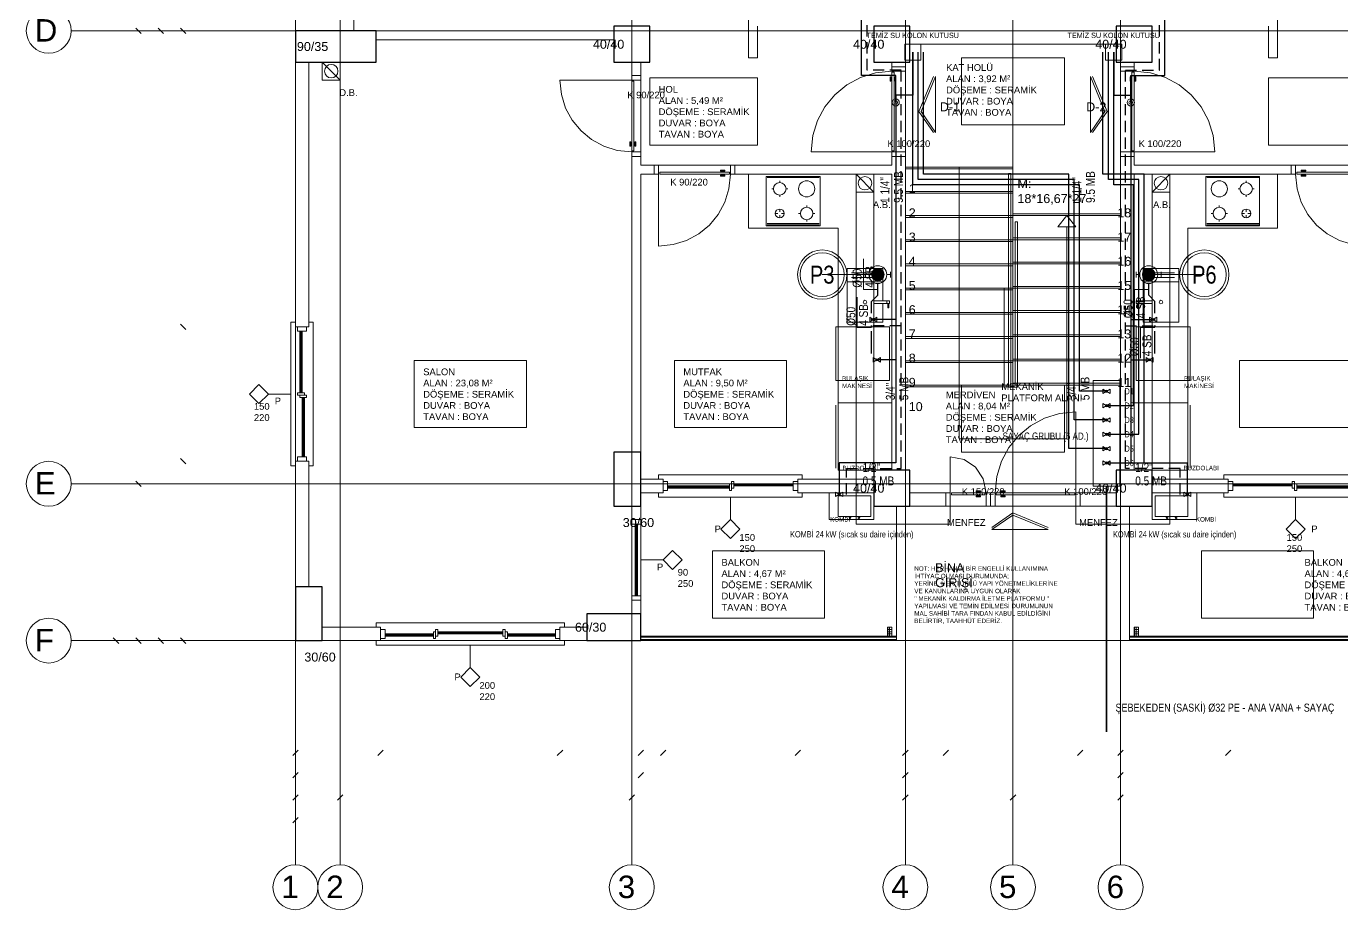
# Model space of a CAD drawing. Header units: centimetres. Extents: x -1224 to 6601, y -5301 to -1283.
# Drawn here: x -1224 to 242, y -3348 to -2363 of the extents above; entities that cross this region are included whole.
import ezdxf
from ezdxf.enums import TextEntityAlignment as Align

# ---------------------------------------------------------------- set-up
doc = ezdxf.new("R2010")
doc.units = ezdxf.units.CM
doc.linetypes.add('ROTAS_BASMA', pattern=[18.75, 12.5, -6.25])
doc.linetypes.add('ROTAS_PISSU', pattern=[45, 25, -6, 0, -6, 2, -6])
for name, color, linetype, lineweight in [('ROTAS-MIMARI', 8, 'Continuous', 13), ('ROTAS-MIMARI-YAZI', 8, 'Continuous', 13), ('ROTAS-SEMBOL-KILAVUZ', 9, 'Continuous', 9), ('ROTAS-SIHHI-CIHAZ-YAZI', 1, 'Continuous', 13), ('ROTAS-SIHHI-KOLON-NO', 1, 'Continuous', 18), ('ROTAS-SIHHI-PIS-SU', 6, 'ROTAS_PISSU', 30), ('ROTAS-SIHHI-PIS-SU-CAP', 211, 'Continuous', 18), ('ROTAS-SIHHI-SEMBOL', 1, 'Continuous', 18), ('ROTAS-SIHHI-SICAK-SU', 1, 'ROTAS_BASMA', 30), ('ROTAS-SIHHI-SOGUK-SU', 5, 'Continuous', 30), ('ROTAS-SIHHI-TEMIZ-SU-CAP', 101, 'Continuous', 18)]:
    doc.layers.add(name, color=color, linetype=linetype, lineweight=lineweight)
doc.layers.add('ROTAS-MIMARI-KOLON', color=8, linetype='Continuous')
doc.layers.add('ROTAS-SIHHI-SEBEKE', color=5, linetype='Continuous')
doc.styles.add('ROTAS-YAZI', font='arial.ttf')

# ---------------------------------------------------------------- blocks, each defined once
blk = doc.blocks.new('ROTAS-S2-PS-CAP-U')
for p, q in [((0, 0), (0, 16)), ((0, 16), (34, 16))]:
    blk.add_line(p, q)
at = {"style": 'ROTAS-YAZI', "width": 0.8}
for tag, p in [('CAP', (2, 18)), ('SB', (2, 4))]:
    blk.add_attdef(tag, p, '', height=10, dxfattribs=at)
blk = doc.blocks.new('ROTAS-S2-PIS-KOLON')
h = blk.add_hatch(color=6)
edge = h.paths.add_edge_path()
edge.add_arc((0, 0), 7, 0, 360)
at = {"color": 30}
for p, q in [((-10, 0), (-14, 0)), ((10, 0), (14, 0))]:
    blk.add_line(p, q, dxfattribs=at)
at = {"color": 1}
for points in [[(-14, -3), (-14, 3)], [(14, -3), (14, 3)]]:
    blk.add_lwpolyline(points, dxfattribs=at)
at = {"color": 30}
blk.add_circle((0, 0), 10, dxfattribs=at)
at = {"color": 6}
blk.add_circle((0, 0), 7, dxfattribs=at)
at = {"style": 'ROTAS-YAZI', "flags": 1}
blk.add_attdef('NO', (0, 0), '', height=5, dxfattribs=at)
blk = doc.blocks.new('ROTAS-S2-KOLON-NO')
at = {"color": 1}
for radius in [27.5, 24.5]:
    blk.add_circle((0, 0), radius, dxfattribs=at)
at = {"color": 6, "style": 'ROTAS-YAZI', "width": 0.8}
blk.add_attdef('NO', text='', height=20, dxfattribs=at).set_placement((0, 0), align=Align.MIDDLE_CENTER)
blk = doc.blocks.new('ROTAS-S2-KURESEL-VANA')
blk.add_lwpolyline([(-4, -2.5), (4, 2.5), (4, -2.5), (-4, 2.5)], close=True)
blk.add_circle((0, 0), 1.2)
blk = doc.blocks.new('ROTAS-S2-TS-CAP2')
at = {"style": 'ROTAS-YAZI', "width": 0.8}
for tag, p in [('C1', (0, 15)), ('M1', (0, 0))]:
    blk.add_attdef(tag, p, '', height=10, dxfattribs=at)
blk = doc.blocks.new('ROTAS-S2-TEMIZ-GIRIS')
for radius in [4, 2]:
    blk.add_circle((0, 0), radius)
blk = doc.blocks.new('ROTAS-S2-PS-CAP-UL')
for p, q in [((0, 16), (-34, 16)), ((0, 0), (0, 16))]:
    blk.add_line(p, q)
at = {"style": 'ROTAS-YAZI', "width": 0.8}
for tag, p in [('CAP', (-32, 18)), ('SB', (-32, 4))]:
    blk.add_attdef(tag, p, '', height=10, dxfattribs=at)

msp = doc.modelspace()

# ---------------------------------------------------------------- linework, layer by layer
at = {"layer": 'ROTAS-MIMARI'}
for points in [[(-924.3, -1333.1), (-924.3, -3298.1)], [(-874.3, -1333.1), (-874.3, -3298.1)], [(-549.3, -1333.1), (-549.3, -3298.1)], [(-244.3, -1333.1), (-244.3, -3298.1)], [(-124.3, -1333.1), (-124.3, -3298.1)], [(-4.3, -1333.1), (-4.3, -3298.1)], [(-874.3, -2368.1), (-874.3, -2268.1)], [(-859.3, -2368.1), (-859.3, -2268.1)], [(-419.3, -2343.1), (-419.3, -2398.1)], [(170.7, -2343.1), (170.7, -2398.1)], [(-1174.3, -2368.1), (925.7, -2368.1)], [(-1102.3, -2365.1), (-1096.3, -2371.1)], [(-1096.3, -2371.1), (-1102.3, -2365.1)], [(-1077.3, -2365.1), (-1071.3, -2371.1)], [(-1071.3, -2371.1), (-1077.3, -2365.1)], [(-1052.3, -2365.1), (-1046.3, -2371.1)], [(-1046.3, -2371.1), (-1052.3, -2365.1)], [(-834.3, -2368.1), (-569.3, -2368.1)], [(-409.3, -2363.1), (-409.3, -2398.1)], [(-239.3, -2368.1), (-9.3, -2368.1)], [(160.7, -2363.1), (160.7, -2398.1)], [(-834.3, -2378.1), (-569.3, -2378.1)], [(-239.3, -2383.1), (-9.3, -2383.1)], [(-924.3, -2698.1), (-924.3, -2403.1)], [(-909.3, -2698.1), (-909.3, -2403.1)], [(-874.3, -2423.1), (-894.3, -2403.1)], [(-549.3, -2418.1), (-549.3, -2403.1)], [(-539.3, -2418.1), (-539.3, -2403.1)], [(-409.3, -2398.1), (-419.3, -2398.1)], [(-259.3, -2403.1), (-259.3, -2408.1)], [(-244.3, -2403.1), (-244.3, -2408.1)], [(-4.3, -2403.1), (-4.3, -2408.1)], [(10.7, -2403.1), (10.7, -2408.1)], [(160.7, -2398.1), (170.7, -2398.1)], [(-539.3, -2418.1), (-549.3, -2418.1)], [(-349.3, -2503.1), (-347.4, -2484.9), (-342.2, -2468.1), (-333.9, -2452.8), (-322.9, -2439.4), (-309.6, -2428.5), (-294.3, -2420.2), (-277.4, -2414.9), (-259.3, -2413.1)], [(-259.3, -2408.1), (-244.3, -2408.1)], [(-244.3, -2503.1), (-244.3, -2413.1)], [(-213, -2481.5), (-229.3, -2458.1), (-213, -2419)], [(-210.5, -2419), (-210.5, -2481.5), (-226.8, -2458.1), (-210.5, -2419)], [(-38, -2419), (-38, -2481.5), (-21.8, -2458.1), (-38, -2419)], [(-35.5, -2481.5), (-19.3, -2458.1), (-35.5, -2419)], [(-4.3, -2408.1), (10.7, -2408.1)], [(-4.3, -2503.1), (-4.3, -2413.1)], [(100.7, -2503.1), (98.9, -2484.9), (93.7, -2468.1), (85.4, -2452.8), (74.4, -2439.4), (61.1, -2428.5), (45.8, -2420.2), (28.9, -2414.9), (10.7, -2413.1)], [(-549.3, -2423.1), (-629.3, -2423.1)], [(-629.3, -2423.1), (-627.6, -2439.2), (-623, -2454.2), (-615.6, -2467.8), (-605.8, -2479.7), (-594, -2489.4), (-580.4, -2496.8), (-565.4, -2501.5), (-549.3, -2503.1)], [(-539.3, -2423.1), (-539.3, -2503.1)], [(-529.3, -2420.6), (-529.3, -2495.6), (-409.3, -2495.6), (-409.3, -2420.6), (-529.3, -2420.6)], [(280.7, -2420.6), (280.7, -2495.6), (160.7, -2495.6), (160.7, -2420.6), (280.7, -2420.6)], [(-259.3, -2503.1), (-349.3, -2503.1)], [(10.7, -2503.1), (100.7, -2503.1)], [(-549.3, -2838.1), (-549.3, -2508.1)], [(-539.3, -2508.1), (-549.3, -2508.1)], [(-539.3, -2518.1), (-539.3, -2508.1)], [(-524.3, -2518.1), (-539.3, -2518.1)], [(-524.3, -2528.1), (-524.3, -2518.1)], [(-519.3, -2518.1), (-439.3, -2518.1)], [(-259.3, -2518.1), (-434.3, -2518.1)], [(-434.3, -2528.1), (-434.3, -2518.1)], [(-259.3, -2508.1), (-244.3, -2508.1)], [(-259.3, -2508.1), (-259.3, -2518.1)], [(-244.3, -2508.1), (-244.3, -2858.1)], [(-244.3, -2520.1), (-124.3, -2520.1)], [(-244.3, -2522.1), (-124.3, -2522.1)], [(-184.3, -2520.1), (-184.3, -2823.1), (-64.3, -2823.1), (-64.3, -2586.6)], [(-124.3, -2520.1), (-124.3, -2763.1)], [(-4.3, -2508.1), (10.7, -2508.1)], [(-4.3, -2508.1), (-4.3, -2858.1)], [(10.7, -2508.1), (10.7, -2518.1)], [(10.7, -2518.1), (185.7, -2518.1)], [(185.7, -2528.1), (185.7, -2518.1)], [(270.7, -2518.1), (190.7, -2518.1)], [(-539.3, -2838.1), (-539.3, -2528.1)], [(-524.3, -2528.1), (-539.3, -2528.1)], [(-519.3, -2528.1), (-519.3, -2608.1)], [(-519.3, -2608.1), (-503.1, -2606.5), (-488.1, -2601.8), (-474.5, -2594.4), (-462.7, -2584.7), (-452.9, -2572.8), (-445.6, -2559.2), (-440.9, -2544.2), (-439.3, -2528.1)], [(-259.3, -2528.1), (-434.3, -2528.1)], [(-419.3, -2528.1), (-419.3, -2588.1), (-319.3, -2588.1), (-319.3, -2858.1)], [(-340.3, -2531.6), (-398.3, -2531.6)], [(-384.3, -2537.3), (-384.3, -2535.3)], [(-299.3, -2528.1), (-279.3, -2548.1)], [(-259.3, -2528.1), (-259.3, -2858.1)], [(10.7, -2528.1), (185.7, -2528.1)], [(10.7, -2528.1), (10.7, -2858.1)], [(50.7, -2528.1), (30.7, -2548.1)], [(170.7, -2528.1), (170.7, -2588.1), (70.7, -2588.1), (70.7, -2858.1)], [(91.7, -2531.6), (149.7, -2531.6)], [(135.7, -2537.3), (135.7, -2535.3)], [(270.7, -2608.1), (254.6, -2606.5), (239.6, -2601.8), (226, -2594.4), (214.2, -2584.7), (204.4, -2572.8), (197, -2559.2), (192.4, -2544.2), (190.7, -2528.1)], [(-391.3, -2544.3), (-393.3, -2544.3)], [(-384.3, -2551.3), (-384.3, -2553.3)], [(-377.3, -2544.3), (-375.3, -2544.3)], [(-244.3, -2547.1), (-124.3, -2547.1)], [(-244.3, -2549.1), (-124.3, -2549.1)], [(128.7, -2544.3), (126.7, -2544.3)], [(135.7, -2551.3), (135.7, -2553.3)], [(142.7, -2544.3), (144.7, -2544.3)], [(-354.3, -2564.8), (-354.3, -2562.8)], [(105.7, -2564.8), (105.7, -2562.8)], [(-389.3, -2571.8), (-386.3, -2571.8)], [(-384.3, -2569.8), (-384.3, -2566.8)], [(-384.3, -2576.8), (-384.3, -2573.8)], [(-382.3, -2571.8), (-379.3, -2571.8)], [(-361.3, -2571.8), (-363.3, -2571.8)], [(-354.3, -2578.8), (-354.3, -2580.8)], [(-347.3, -2571.8), (-345.3, -2571.8)], [(-244.3, -2574.1), (-124.3, -2574.1)], [(-244.3, -2576.1), (-124.3, -2576.1)], [(-124.3, -2572.1), (-4.3, -2572.1)], [(-124.3, -2574.1), (-4.3, -2574.1)], [(-74.3, -2586.6), (-64.3, -2574.1), (-54.3, -2586.6), (-74.3, -2586.6)], [(98.7, -2571.8), (96.7, -2571.8)], [(105.7, -2578.8), (105.7, -2580.8)], [(112.7, -2571.8), (114.7, -2571.8)], [(133.7, -2571.8), (130.7, -2571.8)], [(135.7, -2569.8), (135.7, -2566.8)], [(135.7, -2576.8), (135.7, -2573.8)], [(140.7, -2571.8), (137.7, -2571.8)], [(-398.3, -2583.1), (-340.3, -2583.1)], [(-398.3, -2584.6), (-340.3, -2584.6)], [(149.7, -2583.1), (91.7, -2583.1)], [(149.7, -2584.6), (91.7, -2584.6)], [(-244.3, -2601.1), (-124.3, -2601.1)], [(-244.3, -2603.1), (-124.3, -2603.1)], [(-124.3, -2599.1), (-4.3, -2599.1)], [(-124.3, -2601.1), (-4.3, -2601.1)], [(-309.3, -2633.1), (-309.3, -2693.1)], [(-309.3, -2633.1), (-269.3, -2633.1)], [(-304.3, -2638.1), (-274.3, -2638.1)], [(-269.3, -2633.1), (-269.3, -2669.1)], [(-244.3, -2628.1), (-124.3, -2628.1)], [(-244.3, -2630.1), (-124.3, -2630.1)], [(-124.3, -2626.1), (-4.3, -2626.1)], [(-124.3, -2628.1), (-4.3, -2628.1)], [(20.7, -2633.1), (20.7, -2669.1)], [(60.7, -2633.1), (20.7, -2633.1)], [(55.7, -2638.1), (25.7, -2638.1)], [(60.7, -2633.1), (60.7, -2693.1)], [(-309.3, -2648.1), (-269.3, -2648.1)], [(-304.3, -2643.1), (-274.3, -2643.1)], [(-124.3, -2653.1), (-4.3, -2653.1)], [(60.7, -2648.1), (20.7, -2648.1)], [(55.7, -2643.1), (25.7, -2643.1)], [(-244.3, -2655.1), (-124.3, -2655.1)], [(-244.3, -2657.1), (-124.3, -2657.1)], [(-124.3, -2655.1), (-4.3, -2655.1)], [(-261.8, -2669.1), (-279.3, -2669.1)], [(-279.3, -2669.1), (-279.3, -2672.1)], [(-261.8, -2672.1), (-279.3, -2672.1)], [(-269.3, -2672.1), (-269.3, -2693.1)], [(-264.8, -2669.1), (-264.8, -2672.1)], [(-263.8, -2672.1), (-263.8, -2677.1)], [(-263.8, -2677.1), (-262.8, -2677.1)], [(-262.8, -2672.1), (-262.8, -2677.1)], [(-261.8, -2669.1), (-261.8, -2672.1)], [(-244.3, -2682.1), (-124.3, -2682.1)], [(-124.3, -2680.1), (-4.3, -2680.1)], [(-124.3, -2682.1), (-4.3, -2682.1)], [(13.2, -2669.1), (30.7, -2669.1)], [(13.2, -2669.1), (13.2, -2672.1)], [(13.2, -2672.1), (30.7, -2672.1)], [(14.2, -2672.1), (14.2, -2677.1)], [(15.2, -2677.1), (14.2, -2677.1)], [(15.2, -2672.1), (15.2, -2677.1)], [(16.2, -2669.1), (16.2, -2672.1)], [(20.7, -2672.1), (20.7, -2693.1)], [(30.7, -2669.1), (30.7, -2672.1)], [(-1052.3, -2695.1), (-1046.3, -2701.1)], [(-1046.3, -2701.1), (-1052.3, -2695.1)], [(-924.3, -2853.1), (-929.3, -2853.1), (-929.3, -2693.1), (-924.3, -2693.1)], [(-909.3, -2698.1), (-924.3, -2698.1)], [(-909.3, -2853.1), (-904.3, -2853.1), (-904.3, -2693.1), (-909.3, -2693.1)], [(-309.3, -2693.1), (-269.3, -2693.1)], [(-244.3, -2684.1), (-124.3, -2684.1)], [(60.7, -2693.1), (20.7, -2693.1)], [(-919.3, -2771.8), (-919.3, -2703.1)], [(-918.3, -2771.8), (-918.3, -2703.1)], [(-917.8, -2771.8), (-917.8, -2703.1)], [(-916.8, -2771.8), (-916.8, -2703.1)], [(-244.3, -2709.1), (-124.3, -2709.1)], [(-244.3, -2711.1), (-124.3, -2711.1)], [(-124.3, -2707.1), (-4.3, -2707.1)], [(-124.3, -2709.1), (-4.3, -2709.1)], [(-791.8, -2735.6), (-791.8, -2810.6), (-666.8, -2810.6), (-666.8, -2735.6), (-791.8, -2735.6)], [(-501.8, -2735.6), (-501.8, -2810.6), (-376.8, -2810.6), (-376.8, -2735.6), (-501.8, -2735.6)], [(-244.3, -2736.1), (-124.3, -2736.1)], [(-244.3, -2738.1), (-124.3, -2738.1)], [(-124.3, -2734.1), (-4.3, -2734.1)], [(-124.3, -2736.1), (-4.3, -2736.1)], [(253.2, -2735.6), (253.2, -2810.6), (128.2, -2810.6), (128.2, -2735.6), (253.2, -2735.6)], [(-244.3, -2763.1), (-124.3, -2763.1)], [(-244.3, -2765.1), (-124.3, -2765.1)], [(-124.3, -2761.1), (-4.3, -2761.1)], [(-124.3, -2763.1), (-4.3, -2763.1)], [(-929.3, -2773.1), (-954.3, -2773.1)], [(-916.8, -2843.1), (-916.8, -2776.8)], [(-915.8, -2843.1), (-915.8, -2776.8)], [(-915.3, -2843.1), (-915.3, -2776.8)], [(-914.3, -2843.1), (-914.3, -2776.8)], [(-321.8, -2785.6), (-321.8, -2855.6)], [(-259.3, -2783.1), (-319.3, -2783.1)], [(10.7, -2783.1), (70.7, -2783.1)], [(73.2, -2785.6), (73.2, -2855.6)], [(-54.3, -2793.1), (-72.4, -2794.9), (-89.3, -2800.2), (-104.6, -2808.5), (-117.9, -2819.4), (-128.9, -2832.8), (-137.2, -2848.1), (-142.4, -2864.9), (-144.3, -2883.1)], [(-54.3, -2883.1), (-54.3, -2793.1)], [(-194.3, -2883.1), (-194.3, -2843.1)], [(-194.3, -2843.1), (-178.7, -2846.2), (-166, -2854.8), (-157.4, -2867.5), (-154.3, -2883.1)], [(-1052.3, -2845.1), (-1046.3, -2851.1)], [(-1046.3, -2851.1), (-1052.3, -2845.1)], [(-924.3, -2988.1), (-924.3, -2848.1)], [(-909.3, -2848.1), (-924.3, -2848.1)], [(-909.3, -2988.1), (-909.3, -2848.1)], [(-279.3, -2858.1), (-319.3, -2858.1)], [(30.7, -2858.1), (70.7, -2858.1)], [(-1174.3, -2873.1), (925.7, -2873.1)], [(-1102.3, -2870.1), (-1096.3, -2876.1)], [(-1096.3, -2876.1), (-1102.3, -2870.1)], [(-539.3, -2868.1), (-514.3, -2868.1)], [(-359.3, -2868.1), (-359.3, -2863.1), (-519.3, -2863.1), (-519.3, -2868.1)], [(-514.3, -2868.1), (-514.3, -2883.1)], [(-369.3, -2873.1), (-435.5, -2873.1)], [(-369.3, -2874.1), (-435.5, -2874.1)], [(-364.3, -2868.1), (-364.3, -2883.1)], [(-364.3, -2868.1), (-279.3, -2868.1)], [(30.7, -2868.1), (115.7, -2868.1)], [(110.7, -2868.1), (110.7, -2863.1), (270.7, -2863.1), (270.7, -2868.1)], [(115.7, -2868.1), (115.7, -2883.1)], [(120.7, -2873.1), (187, -2873.1)], [(120.7, -2874.1), (187, -2874.1)], [(-539.3, -2883.1), (-514.3, -2883.1)], [(-359.3, -2883.1), (-359.3, -2888.1), (-519.3, -2888.1), (-519.3, -2883.1)], [(-440.5, -2875.6), (-509.3, -2875.6)], [(-440.5, -2876.6), (-509.3, -2876.6)], [(-440.5, -2877.1), (-509.3, -2877.1)], [(-440.5, -2878.1), (-509.3, -2878.1)], [(-439.3, -2888.1), (-439.3, -2913.1)], [(-369.3, -2874.6), (-435.5, -2874.6)], [(-369.3, -2875.6), (-435.5, -2875.6)], [(-364.3, -2883.1), (-279.3, -2883.1)], [(-239.3, -2883.1), (-199.3, -2883.1)], [(-199.3, -2883.1), (-199.3, -2898.1)], [(-49.3, -2883.1), (-49.3, -2898.1)], [(-49.3, -2883.1), (-9.3, -2883.1)], [(30.7, -2883.1), (115.7, -2883.1)], [(110.7, -2883.1), (110.7, -2888.1), (270.7, -2888.1), (270.7, -2883.1)], [(120.7, -2874.6), (187, -2874.6)], [(120.7, -2875.6), (187, -2875.6)], [(190.7, -2888.1), (190.7, -2913.1)], [(192, -2875.6), (260.7, -2875.6)], [(192, -2876.6), (260.7, -2876.6)], [(192, -2877.1), (260.7, -2877.1)], [(192, -2878.1), (260.7, -2878.1)], [(-549.3, -2913.1), (-549.3, -2898.1)], [(-539.3, -2913.1), (-539.3, -2898.1)], [(-254.3, -2898.1), (-254.3, -3048.1)], [(-244.3, -3048.1), (-244.3, -2898.1)], [(-239.3, -2898.1), (-194.3, -2898.1)], [(-194.3, -2898.1), (-154.3, -2898.1)], [(-54.3, -2898.1), (-144.3, -2898.1)], [(-49.3, -2898.1), (-9.3, -2898.1)], [(-4.3, -2898.1), (-4.3, -3048.1)], [(5.7, -2898.1), (5.7, -3048.1)], [(-549.3, -2913.1), (-539.3, -2913.1)], [(-549.3, -2998.1), (-549.3, -2918.1)], [(-545.5, -2918.1), (-545.5, -2998.1)], [(-544.5, -2918.1), (-544.5, -2998.1)], [(-544, -2918.1), (-544, -2998.1)], [(-543, -2918.1), (-543, -2998.1)], [(-539.3, -2998.1), (-539.3, -2918.1)], [(-147.7, -2921.8), (-124.3, -2905.6), (-85.2, -2921.8)], [(-85.2, -2924.3), (-147.7, -2924.3), (-124.3, -2908.1), (-85.2, -2924.3)], [(-539.3, -2958.1), (-514.3, -2958.1)], [(-459.3, -2948.1), (-459.3, -3023.1), (-334.3, -3023.1), (-334.3, -2948.1), (-459.3, -2948.1)], [(210.7, -2948.1), (210.7, -3023.1), (85.7, -3023.1), (85.7, -2948.1), (210.7, -2948.1)], [(-549.3, -3018.1), (-549.3, -3003.1)], [(-549.3, -3003.1), (-539.3, -3003.1)], [(-539.3, -3018.1), (-539.3, -3003.1)], [(-894.3, -3033.1), (-829.3, -3033.1)], [(-624.3, -3033.1), (-624.3, -3028.1), (-834.3, -3028.1), (-834.3, -3033.1)], [(-829.3, -3033.1), (-829.3, -3048.1)], [(-629.3, -3033.1), (-629.3, -3048.1)], [(-629.3, -3033.1), (-599.3, -3033.1)], [(-264, -3033.1), (-264, -3043.1)], [(-261.8, -3033.1), (-261.8, -3043.1)], [(-259.5, -3043.1), (-259.5, -3033.1)], [(11, -3043.1), (11, -3033.1)], [(13.2, -3033.1), (13.2, -3043.1)], [(15.5, -3033.1), (15.5, -3043.1)], [(-1174.3, -3048.1), (925.7, -3048.1)], [(-1127.3, -3045.1), (-1121.3, -3051.1)], [(-1102.3, -3045.1), (-1096.3, -3051.1)], [(-1077.3, -3045.1), (-1071.3, -3051.1)], [(-1052.3, -3045.1), (-1046.3, -3051.1)], [(-894.3, -3048.1), (-829.3, -3048.1)], [(-624.3, -3048.1), (-624.3, -3053.1), (-834.3, -3053.1), (-834.3, -3048.1)], [(-824.3, -3040.6), (-770.5, -3040.6)], [(-824.3, -3041.6), (-770.5, -3041.6)], [(-824.3, -3042.1), (-770.5, -3042.1)], [(-824.3, -3043.1), (-770.5, -3043.1)], [(-693, -3038.1), (-765.5, -3038.1)], [(-693, -3039.1), (-765.5, -3039.1)], [(-693, -3039.6), (-765.5, -3039.6)], [(-693, -3040.6), (-765.5, -3040.6)], [(-634.3, -3040.6), (-688, -3040.6)], [(-634.3, -3041.6), (-688, -3041.6)], [(-634.3, -3042.1), (-688, -3042.1)], [(-634.3, -3043.1), (-688, -3043.1)], [(-629.3, -3048.1), (-599.3, -3048.1)], [(-539.3, -3043.1), (-254.3, -3043.1)], [(-539.3, -3048.1), (-254.3, -3048.1)], [(-259.5, -3035.6), (-264, -3035.6)], [(-259.5, -3038.1), (-264, -3038.1)], [(-259.5, -3040.6), (-264, -3040.6)], [(-254.3, -3048.1), (-244.3, -3048.1)], [(5.7, -3048.1), (-4.3, -3048.1)], [(290.7, -3043.1), (5.7, -3043.1)], [(290.7, -3048.1), (5.7, -3048.1)], [(11, -3035.6), (15.5, -3035.6)], [(11, -3038.1), (15.5, -3038.1)], [(11, -3040.6), (15.5, -3040.6)], [(-729.3, -3053.1), (-729.3, -3078.1)], [(-921.3, -3170.1), (-927.3, -3176.1)], [(-832.3, -3176.1), (-826.3, -3170.1)], [(-826.3, -3170.1), (-832.3, -3176.1)], [(-632.3, -3176.1), (-626.3, -3170.1)], [(-626.3, -3170.1), (-632.3, -3176.1)], [(-542.3, -3176.1), (-536.3, -3170.1)], [(-536.3, -3170.1), (-542.3, -3176.1)], [(-517.3, -3176.1), (-511.3, -3170.1)], [(-511.3, -3170.1), (-517.3, -3176.1)], [(-367.3, -3176.1), (-361.3, -3170.1)], [(-361.3, -3170.1), (-367.3, -3176.1)], [(-247.3, -3176.1), (-241.3, -3170.1)], [(-241.3, -3170.1), (-247.3, -3176.1)], [(-202.3, -3176.1), (-196.3, -3170.1)], [(-196.3, -3170.1), (-202.3, -3176.1)], [(-52.3, -3176.1), (-46.3, -3170.1)], [(-46.3, -3170.1), (-52.3, -3176.1)], [(-7.3, -3176.1), (-1.3, -3170.1)], [(-1.3, -3170.1), (-7.3, -3176.1)], [(112.7, -3176.1), (118.7, -3170.1)], [(118.7, -3170.1), (112.7, -3176.1)], [(-921.3, -3195.1), (-927.3, -3201.1)], [(-536.3, -3195.1), (-542.3, -3201.1)], [(-542.3, -3201.1), (-536.3, -3195.1)], [(-241.3, -3195.1), (-247.3, -3201.1)], [(-247.3, -3201.1), (-241.3, -3195.1)], [(-1.3, -3195.1), (-7.3, -3201.1)], [(-7.3, -3201.1), (-1.3, -3195.1)], [(-921.3, -3220.1), (-927.3, -3226.1)], [(-877.3, -3226.1), (-871.3, -3220.1)], [(-871.3, -3220.1), (-877.3, -3226.1)], [(-552.3, -3226.1), (-546.3, -3220.1)], [(-546.3, -3220.1), (-552.3, -3226.1)], [(-247.3, -3226.1), (-241.3, -3220.1)], [(-241.3, -3220.1), (-247.3, -3226.1)], [(-127.3, -3226.1), (-121.3, -3220.1)], [(-121.3, -3220.1), (-127.3, -3226.1)], [(-7.3, -3226.1), (-1.3, -3220.1)], [(-1.3, -3220.1), (-7.3, -3226.1)], [(-921.3, -3245.1), (-927.3, -3251.1)]]:
    msp.add_lwpolyline(points, dxfattribs=at)
for points in [[(-894.3, -2403.1), (-894.3, -2423.1), (-874.3, -2423.1), (-874.3, -2403.1), (-894.3, -2403.1)], [(-181.8, -2398.1), (-181.8, -2473.1), (-66.8, -2473.1), (-66.8, -2398.1), (-181.8, -2398.1)], [(-549.3, -2418.1), (-539.3, -2418.1), (-539.3, -2423.1), (-549.3, -2423.1), (-549.3, -2418.1)], [(-261.3, -2424.3), (-260.3, -2424.3), (-260.3, -2419.3), (-261.3, -2419.3), (-261.3, -2424.3)], [(-259.3, -2408.1), (-244.3, -2408.1), (-244.3, -2413.1), (-259.3, -2413.1), (-259.3, -2408.1)], [(-256.8, -2501.8), (-256.8, -2414.3), (-259.3, -2414.3), (-259.3, -2501.8), (-256.8, -2501.8)], [(-254.8, -2424.3), (-255.8, -2424.3), (-255.8, -2419.3), (-254.8, -2419.3), (-254.8, -2424.3)], [(10.7, -2408.1), (-4.3, -2408.1), (-4.3, -2413.1), (10.7, -2413.1), (10.7, -2408.1)], [(6.2, -2424.3), (7.2, -2424.3), (7.2, -2419.3), (6.2, -2419.3), (6.2, -2424.3)], [(8.2, -2501.8), (8.2, -2414.3), (10.7, -2414.3), (10.7, -2501.8), (8.2, -2501.8)], [(12.7, -2424.3), (11.7, -2424.3), (11.7, -2419.3), (12.7, -2419.3), (12.7, -2424.3)], [(-546.8, -2424.3), (-546.8, -2501.8), (-549.3, -2501.8), (-549.3, -2424.3), (-546.8, -2424.3)], [(-551.3, -2491.8), (-550.3, -2491.8), (-550.3, -2496.8), (-551.3, -2496.8), (-551.3, -2491.8)], [(-544.8, -2491.8), (-545.8, -2491.8), (-545.8, -2496.8), (-544.8, -2496.8), (-544.8, -2491.8)], [(-549.3, -2508.1), (-539.3, -2508.1), (-539.3, -2503.1), (-549.3, -2503.1), (-549.3, -2508.1)], [(-259.3, -2508.1), (-244.3, -2508.1), (-244.3, -2503.1), (-259.3, -2503.1), (-259.3, -2508.1)], [(10.7, -2508.1), (-4.3, -2508.1), (-4.3, -2503.1), (10.7, -2503.1), (10.7, -2508.1)], [(-524.3, -2528.1), (-524.3, -2518.1), (-519.3, -2518.1), (-519.3, -2528.1), (-524.3, -2528.1)], [(-434.3, -2528.1), (-434.3, -2518.1), (-439.3, -2518.1), (-439.3, -2528.1), (-434.3, -2528.1)], [(185.7, -2528.1), (185.7, -2518.1), (190.7, -2518.1), (190.7, -2528.1), (185.7, -2528.1)], [(-518, -2525.6), (-440.5, -2525.6), (-440.5, -2528.1), (-518, -2528.1), (-518, -2525.6)], [(-450.5, -2523.6), (-450.5, -2524.6), (-445.5, -2524.6), (-445.5, -2523.6), (-450.5, -2523.6)], [(-450.5, -2530.1), (-450.5, -2529.1), (-445.5, -2529.1), (-445.5, -2530.1), (-450.5, -2530.1)], [(-339.3, -2530.6), (-399.3, -2530.6), (-399.3, -2585.6), (-339.3, -2585.6), (-339.3, -2530.6)], [(-279.3, -2548.1), (-299.3, -2548.1), (-299.3, -2528.1), (-279.3, -2528.1), (-279.3, -2548.1)], [(-119.3, -2581.1), (-121.8, -2581.1), (-121.8, -2763.1), (-126.8, -2763.1), (-126.8, -2527.1), (-129.3, -2527.1), (-129.3, -2765.6), (-119.3, -2765.6), (-119.3, -2581.1)], [(30.7, -2548.1), (50.7, -2548.1), (50.7, -2528.1), (30.7, -2528.1), (30.7, -2548.1)], [(90.7, -2530.6), (150.7, -2530.6), (150.7, -2585.6), (90.7, -2585.6), (90.7, -2530.6)], [(269.5, -2525.6), (192, -2525.6), (192, -2528.1), (269.5, -2528.1), (269.5, -2525.6)], [(202, -2523.6), (202, -2524.6), (197, -2524.6), (197, -2523.6), (202, -2523.6)], [(202, -2530.1), (202, -2529.1), (197, -2529.1), (197, -2530.1), (202, -2530.1)], [(-279.3, -2898.1), (-194.3, -2898.1), (-194.3, -2918.1), (-299.3, -2918.1), (-299.3, -2548.1), (-279.3, -2548.1), (-279.3, -2898.1)], [(30.7, -2898.1), (-54.3, -2898.1), (-54.3, -2918.1), (50.7, -2918.1), (50.7, -2548.1), (30.7, -2548.1), (30.7, -2898.1)], [(-134.3, -2655.1), (-124.3, -2655.1), (-124.3, -2763.1), (-134.3, -2763.1), (-134.3, -2655.1)], [(-921.8, -2703.1), (-911.8, -2703.1), (-911.8, -2698.1), (-921.8, -2698.1), (-921.8, -2703.1)], [(-321.8, -2698.1), (-261.8, -2698.1), (-261.8, -2758.1), (-321.8, -2758.1), (-321.8, -2698.1)], [(73.2, -2698.1), (13.2, -2698.1), (13.2, -2758.1), (73.2, -2758.1), (73.2, -2698.1)], [(-954.3, -2773.1), (-964.9, -2762.5), (-975.5, -2773.1), (-964.9, -2783.7), (-954.3, -2773.1)], [(-181.8, -2763.1), (-181.8, -2838.1), (-66.8, -2838.1), (-66.8, -2763.1), (-181.8, -2763.1)], [(-921.8, -2774.3), (-914.3, -2774.3), (-914.3, -2771.8), (-921.8, -2771.8), (-921.8, -2774.3)], [(-919.3, -2776.8), (-911.8, -2776.8), (-911.8, -2774.3), (-919.3, -2774.3), (-919.3, -2776.8)], [(-921.8, -2848.1), (-911.8, -2848.1), (-911.8, -2843.1), (-921.8, -2843.1), (-921.8, -2848.1)], [(-509.3, -2880.6), (-509.3, -2870.6), (-514.3, -2870.6), (-514.3, -2880.6), (-509.3, -2880.6)], [(-438, -2880.6), (-438, -2873.1), (-440.5, -2873.1), (-440.5, -2880.6), (-438, -2880.6)], [(-435.5, -2878.1), (-435.5, -2870.6), (-438, -2870.6), (-438, -2878.1), (-435.5, -2878.1)], [(-364.3, -2880.6), (-364.3, -2870.6), (-369.3, -2870.6), (-369.3, -2880.6), (-364.3, -2880.6)], [(115.7, -2880.6), (115.7, -2870.6), (120.7, -2870.6), (120.7, -2880.6), (115.7, -2880.6)], [(187, -2878.1), (187, -2870.6), (189.5, -2870.6), (189.5, -2878.1), (187, -2878.1)], [(189.5, -2880.6), (189.5, -2873.1), (192, -2873.1), (192, -2880.6), (189.5, -2880.6)], [(-279.3, -2913.1), (-279.3, -2883.1), (-329.3, -2883.1), (-329.3, -2913.1), (-279.3, -2913.1)], [(-282.8, -2909.6), (-282.8, -2886.6), (-319.3, -2886.6), (-319.3, -2909.6), (-282.8, -2909.6)], [(-199.3, -2883.1), (-199.3, -2898.1), (-194.3, -2898.1), (-194.3, -2883.1), (-199.3, -2883.1)], [(-193, -2885.6), (-155.5, -2885.6), (-155.5, -2883.1), (-193, -2883.1), (-193, -2885.6)], [(-165.5, -2881.1), (-165.5, -2882.1), (-160.5, -2882.1), (-160.5, -2881.1), (-165.5, -2881.1)], [(-165.5, -2887.6), (-165.5, -2886.6), (-160.5, -2886.6), (-160.5, -2887.6), (-165.5, -2887.6)], [(-149.3, -2883.1), (-149.3, -2898.1), (-154.3, -2898.1), (-154.3, -2883.1), (-149.3, -2883.1)], [(-149.3, -2883.1), (-149.3, -2898.1), (-144.3, -2898.1), (-144.3, -2883.1), (-149.3, -2883.1)], [(-55.5, -2885.6), (-143, -2885.6), (-143, -2883.1), (-55.5, -2883.1), (-55.5, -2885.6)], [(-133, -2881.1), (-133, -2882.1), (-138, -2882.1), (-138, -2881.1), (-133, -2881.1)], [(-133, -2887.6), (-133, -2886.6), (-138, -2886.6), (-138, -2887.6), (-133, -2887.6)], [(-49.3, -2883.1), (-49.3, -2898.1), (-54.3, -2898.1), (-54.3, -2883.1), (-49.3, -2883.1)], [(30.7, -2913.1), (30.7, -2883.1), (80.7, -2883.1), (80.7, -2913.1), (30.7, -2913.1)], [(34.2, -2909.6), (34.2, -2886.6), (70.7, -2886.6), (70.7, -2909.6), (34.2, -2909.6)], [(-549.3, -2913.1), (-539.3, -2913.1), (-539.3, -2918.1), (-549.3, -2918.1), (-549.3, -2913.1)], [(-439.3, -2913.1), (-449.9, -2923.7), (-439.3, -2934.3), (-428.7, -2923.7), (-439.3, -2913.1)], [(190.7, -2913.1), (201.3, -2923.7), (190.7, -2934.3), (180.1, -2923.7), (190.7, -2913.1)], [(-514.3, -2958.1), (-503.7, -2947.5), (-493.1, -2958.1), (-503.7, -2968.7), (-514.3, -2958.1)], [(-549.3, -2998.1), (-539.3, -2998.1), (-539.3, -3003.1), (-549.3, -3003.1), (-549.3, -2998.1)], [(-259.3, -3033.1), (-264.3, -3033.1), (-264.3, -3043.1), (-259.3, -3043.1), (-259.3, -3033.1)], [(10.7, -3033.1), (15.7, -3033.1), (15.7, -3043.1), (10.7, -3043.1), (10.7, -3033.1)], [(-824.3, -3035.6), (-824.3, -3045.6), (-829.3, -3045.6), (-829.3, -3035.6), (-824.3, -3035.6)], [(-770.5, -3038.1), (-770.5, -3045.6), (-768, -3045.6), (-768, -3038.1), (-770.5, -3038.1)], [(-768, -3035.6), (-768, -3043.1), (-765.5, -3043.1), (-765.5, -3035.6), (-768, -3035.6)], [(-690.5, -3035.6), (-690.5, -3043.1), (-693, -3043.1), (-693, -3035.6), (-690.5, -3035.6)], [(-688, -3038.1), (-688, -3045.6), (-690.5, -3045.6), (-690.5, -3038.1), (-688, -3038.1)], [(-629.3, -3035.6), (-629.3, -3045.6), (-634.3, -3045.6), (-634.3, -3035.6), (-629.3, -3035.6)], [(-254.3, -3044.3), (-539.3, -3044.3), (-539.3, -3046.8), (-254.3, -3046.8), (-254.3, -3044.3)], [(290.7, -3044.3), (5.7, -3044.3), (5.7, -3046.8), (290.7, -3046.8), (290.7, -3044.3)], [(-729.3, -3078.1), (-739.9, -3088.7), (-729.3, -3099.3), (-718.7, -3088.7), (-729.3, -3078.1)]]:
    msp.add_lwpolyline(points, close=True, dxfattribs=at)
for centre, radius in [((-1199.3, -2368.1), 25), ((-884.3, -2413.1), 7.5), ((-354.3, -2544.3), 9), ((-289.3, -2538.1), 7.5), ((40.7, -2538.1), 7.5), ((105.7, -2544.3), 9), ((-384.3, -2544.3), 7), ((135.7, -2544.3), 7), ((-354.3, -2571.8), 7), ((105.7, -2571.8), 7), ((-384.3, -2571.8), 5), ((135.7, -2571.8), 5), ((-289.3, -2670.6), 2), ((40.7, -2670.6), 2), ((-1199.3, -2873.1), 25), ((-306, -2911.3), 1), ((-296, -2911.3), 1), ((47.5, -2911.3), 1), ((57.5, -2911.3), 1), ((-1199.3, -3048.1), 25), ((-924.3, -3323.1), 25), ((-874.3, -3323.1), 25), ((-549.3, -3323.1), 25), ((-244.3, -3323.1), 25), ((-124.3, -3323.1), 25), ((-4.3, -3323.1), 25)]:
    msp.add_circle(centre, radius, dxfattribs=at)
at = {"layer": 'ROTAS-MIMARI-KOLON'}
for points in [[(-924.3, -2368.1), (-924.3, -2403.1), (-834.3, -2403.1), (-834.3, -2368.1), (-924.3, -2368.1)], [(-569.3, -2403.1), (-529.3, -2403.1), (-529.3, -2363.1), (-569.3, -2363.1), (-569.3, -2403.1)], [(-279.3, -2403.1), (-239.3, -2403.1), (-239.3, -2363.1), (-279.3, -2363.1), (-279.3, -2403.1)], [(-9.3, -2403.1), (30.7, -2403.1), (30.7, -2363.1), (-9.3, -2363.1), (-9.3, -2403.1)], [(-569.3, -2898.1), (-539.3, -2898.1), (-539.3, -2838.1), (-569.3, -2838.1), (-569.3, -2898.1)], [(-279.3, -2898.1), (-239.3, -2898.1), (-239.3, -2858.1), (-279.3, -2858.1), (-279.3, -2898.1)], [(-9.3, -2898.1), (30.7, -2898.1), (30.7, -2858.1), (-9.3, -2858.1), (-9.3, -2898.1)], [(-924.3, -3048.1), (-894.3, -3048.1), (-894.3, -2988.1), (-924.3, -2988.1), (-924.3, -3048.1)], [(-539.3, -3048.1), (-539.3, -3018.1), (-599.3, -3018.1), (-599.3, -3048.1), (-539.3, -3048.1)]]:
    msp.add_lwpolyline(points, close=True, dxfattribs=at)
at = {"layer": 'ROTAS-SEMBOL-KILAVUZ'}
for p, q in [((-275, -2640), (-337, -2640)), ((27, -2640), (89, -2640))]:
    msp.add_line(p, q, dxfattribs=at)
at = {"layer": 'ROTAS-SIHHI-PIS-SU'}
for points in [[(-282, -2670), (-275, -2663), (-275, -2650)], [(34, -2670), (27, -2663), (27, -2650)], [(-282, -2728), (-282, -2670)], [(34, -2728), (34, -2670)]]:
    msp.add_lwpolyline(points, dxfattribs=at)
at = {"layer": 'ROTAS-SIHHI-SEBEKE'}
for points in [[(-20, -2770), (-50, -2770), (-50, -2540), (-236, -2540), (-236, -2392)], [(-20, -2802), (-56, -2802), (-56, -2534), (-230, -2534), (-230, -2392)], [(-20, -2834), (-62, -2834), (-62, -2528), (-224, -2528), (-224, -2392)], [(-20, -2850), (22, -2850), (22, -2528), (-24, -2528), (-24, -2392)], [(-20, -2786), (10, -2786), (10, -2540), (-12, -2540), (-12, -2392)], [(-20, -2818), (16, -2818), (16, -2534), (-18, -2534), (-18, -2392)]]:
    msp.add_lwpolyline(points, dxfattribs=at)
at = {"layer": 'ROTAS-SIHHI-SEBEKE', "const_width": 2}
msp.add_lwpolyline([(-20, -3150), (-20, -2900), (-20, -2900), (-20, -2876)], dxfattribs=at)
at = {"layer": 'ROTAS-SIHHI-SEMBOL'}
for points in [[(-245, -2401), (-227, -2401), (-227, -2383), (-245, -2383)], [(-21, -2401), (-3, -2401), (-3, -2383), (-21, -2383)], [(-35, -2758), (-5, -2758), (-5, -2876), (-35, -2876)]]:
    msp.add_lwpolyline(points, close=True, dxfattribs=at)
at = {"layer": 'ROTAS-SIHHI-SICAK-SU'}
for points in [[(-310, -2885), (-310, -2856), (-249, -2856), (-249, -2412), (-287, -2412), (-287, -2352), (-249, -2352), (-249, -2174), (-300, -2174), (-300, -2042), (-262, -2042), (-262, -1969), (-247, -1969)], [(62, -2885), (62, -2856), (1, -2856), (1, -2412), (39, -2412), (39, -2352), (1, -2352), (1, -2174), (52, -2174), (52, -2042), (14, -2042), (14, -1969), (-1, -1969)], [(-249, -2697), (-280, -2697)], [(1, -2697), (32, -2697)]]:
    msp.add_lwpolyline(points, dxfattribs=at)
at = {"layer": 'ROTAS-SIHHI-SOGUK-SU'}
for points in [[(-255, -2448), (-255, -2418), (-293, -2418), (-293, -2346), (-255, -2346), (-255, -2180), (-306, -2180), (-306, -2062), (-372, -2062)], [(7, -2448), (7, -2418), (45, -2418), (45, -2346), (7, -2346), (7, -2180), (58, -2180), (58, -2062), (124, -2062)], [(-236, -2392), (-236, -2440), (-255, -2440), (-255, -2448)], [(-12, -2392), (-12, -2440), (7, -2440), (7, -2448)], [(-255, -2448), (-255, -2850), (-318, -2850), (-318, -2885)], [(7, -2448), (7, -2850), (70, -2850), (70, -2885)], [(-255, -2690), (-280, -2690)], [(7, -2690), (32, -2690)], [(-255, -2735), (-276, -2735)], [(7, -2735), (28, -2735)]]:
    msp.add_lwpolyline(points, dxfattribs=at)

# ---------------------------------------------------------------- block references
at = {"layer": 'ROTAS-SIHHI-KOLON-NO'}
for p, values in [((-337, -2640), {'NO': 'P3'}), ((89, -2640), {'NO': 'P6'})]:
    msp.add_blockref('ROTAS-S2-KOLON-NO', p, dxfattribs=at).add_auto_attribs(values)
at = {"layer": 'ROTAS-SIHHI-PIS-SU-CAP', "rotation": 90}
for name, p in [('ROTAS-S2-PS-CAP-U', (-275, -2656.5)), ('ROTAS-S2-PS-CAP-U', (-282, -2699)), ('ROTAS-S2-PS-CAP-UL', (27, -2656.5)), ('ROTAS-S2-PS-CAP-UL', (34, -2699))]:
    msp.add_blockref(name, p, dxfattribs=at).add_auto_attribs({'CAP': 'Ø50', 'SB': '4 SB'})
at = {"layer": 'ROTAS-SIHHI-SEMBOL'}
for name, p in [('ROTAS-S2-TEMIZ-GIRIS', (-255, -2448)), ('ROTAS-S2-TEMIZ-GIRIS', (7, -2448)), ('ROTAS-S2-PIS-KOLON', (-275, -2640)), ('ROTAS-S2-PIS-KOLON', (27, -2640)), ('ROTAS-S2-KURESEL-VANA', (-280, -2690)), ('ROTAS-S2-KURESEL-VANA', (32, -2690)), ('ROTAS-S2-KURESEL-VANA', (-276, -2735)), ('ROTAS-S2-KURESEL-VANA', (28, -2735)), ('ROTAS-S2-KURESEL-VANA', (-20, -2770)), ('ROTAS-S2-KURESEL-VANA', (-20, -2786)), ('ROTAS-S2-KURESEL-VANA', (-20, -2802)), ('ROTAS-S2-KURESEL-VANA', (-20, -2818)), ('ROTAS-S2-KURESEL-VANA', (-20, -2834)), ('ROTAS-S2-KURESEL-VANA', (-20, -2850)), ('ROTAS-S2-KURESEL-VANA', (-318, -2885)), ('ROTAS-S2-KURESEL-VANA', (70, -2885))]:
    msp.add_blockref(name, p, dxfattribs=at)
at = {"layer": 'ROTAS-SIHHI-TEMIZ-SU-CAP', "rotation": 90}
for p, values in [((-247, -2560), {'C1': '1 1/4"', 'M1': '9.5 MB'}), ((-33, -2560), {'C1': '1 1/4"', 'M1': '9.5 MB'}), ((-241, -2780), {'C1': '3/4"', 'M1': '5 MB'}), ((-39, -2780), {'C1': '3/4"', 'M1': '5 MB'})]:
    msp.add_blockref('ROTAS-S2-TS-CAP2', p, dxfattribs=at).add_auto_attribs(values)
at = {"layer": 'ROTAS-SIHHI-TEMIZ-SU-CAP'}
for p in [(-292, -2875), (12, -2875)]:
    msp.add_blockref('ROTAS-S2-TS-CAP2', p, dxfattribs=at).add_auto_attribs({'C1': '1/2"', 'M1': '0.5 MB'})

# ---------------------------------------------------------------- texts
at = {"layer": 'ROTAS-MIMARI-YAZI', "attachment_point": 1, "style": 'ROTAS-YAZI'}
for s, insert, char_height in [('D', (-1214.9, -2355.1), 25), ('90/35', (-922.6, -2380.6), 10), ('40/40', (-592.6, -2378.1), 10), ('40/40', (-302.6, -2378.1), 10), ('40/40', (-32.6, -2378.1), 10), ('KAT HOLÜ\\PALAN : 3,92 M² \\PDÖŞEME : SERAMİK\\PDUVAR : BOYA \\PTAVAN : BOYA', (-198.9, -2405.3), 7.5), ('D.B.', (-875.3, -2433.2), 7.5), ('HOL\\PALAN : 5,49 M² \\PDÖŞEME : SERAMİK\\PDUVAR : BOYA \\PTAVAN : BOYA', (-519.3, -2429.6), 7.5), ('K 90/220', (-554.3, -2435.9), 7.5), ('D-1', (-205.8, -2447.9), 10), ('D-2', (-42.7, -2447.9), 10), ('K 100/220', (-264.3, -2490.2), 7.5), ('K 100/220', (15.7, -2490.2), 7.5), ('K 90/220', (-506.4, -2533.1), 7.5), ('M: \\P18*16,67*27', (-119.3, -2533.5), 10), ('1', (-240.5, -2539.1), 10), ('A.B.', (-280.4, -2558.2), 7.5), ('2', (-240.5, -2566.1), 10), ('18', (-8, -2566.1), 10), ('A.B.', (31.9, -2558.2), 7.5), ('3', (-240.5, -2593.1), 10), ('17', (-8, -2593.1), 10), ('4', (-240.5, -2620.1), 10), ('16', (-8, -2620.1), 10), ('5', (-240.5, -2647.1), 10), ('15', (-8, -2647.1), 10), ('6', (-240.5, -2674.1), 10), ('14', (-8, -2674.1), 10), ('7', (-240.5, -2701.1), 10), ('13', (-8, -2701.1), 10), ('8', (-240.5, -2728.1), 10), ('12', (-8, -2728.1), 10), ('SALON\\PALAN : 23,08 M² \\PDÖŞEME : SERAMİK\\PDUVAR : BOYA \\PTAVAN : BOYA', (-781.8, -2744.6), 7.5), ('MUTFAK\\PALAN : 9,50 M² \\PDÖŞEME : SERAMİK\\PDUVAR : BOYA \\PTAVAN : BOYA', (-491.8, -2744.6), 7.5), ('BULAŞIK\\PMAKİNESİ', (-314.9, -2753.1), 5), ('9', (-240.5, -2755.1), 10), ('11', (-8, -2755.1), 10), ('BULAŞIK\\PMAKİNESİ', (66.4, -2753.1), 5), ('MERDİVEN\\PALAN : 8,04 M² \\PDÖŞEME : SERAMİK\\PDUVAR : BOYA \\PTAVAN : BOYA', (-199.2, -2770.3), 7.5), ('MEKANİK  \\PPLATFORM ALANI', (-137.3, -2761.1), 7.5), ('150\\P220', (-970.5, -2783.1), 7.5), ('P', (-947.3, -2777.1), 7.5), ('10', (-240.5, -2782.1), 10), ('BUZDOLABI', (-314.3, -2853.1), 5), ('BUZDOLABI', (65.7, -2853.1), 5), ('E', (-1214.9, -2860.1), 25), ('40/40', (-302.6, -2873.1), 10), ('40/40', (-32.6, -2873.1), 10), ('K 150/220', (-181.4, -2878.1), 7.5), ('K 100/220', (-67.1, -2878.1), 7.5), ('30/60', (-559.3, -2911.4), 10), ('KOMBİ', (-328.2, -2910.3), 5), ('MENFEZ', (-197.9, -2912.6), 7.5), ('MENFEZ', (-50.6, -2912.6), 7.5), ('KOMBİ', (79.6, -2910.3), 5), ('P', (-456.9, -2919.7), 7.5), ('150\\P250', (-429.3, -2929.3), 7.5), ('150\\P250', (180.7, -2929.3), 7.5), ('P', (208.3, -2919.7), 7.5), ('P', (-521.2, -2962.1), 7.5), ('BALKON\\PALAN : 4,67 M² \\PDÖŞEME : SERAMİK\\PDUVAR : BOYA \\PTAVAN : BOYA', (-449.3, -2957.1), 7.5), ('BİNA \\PGİRİŞİ', (-211.1, -2961.8), 10), ('BALKON\\PALAN : 4,67 M² \\PDÖŞEME : SERAMİK\\PDUVAR : BOYA \\PTAVAN : BOYA', (200.7, -2957.1), 7.5), ('90\\P250', (-498.1, -2968.1), 7.5), ("NOT: HERHANGİ BİR ENGELLİ KULLANIMINA \\PİHTİYAÇ OLMASI DURUMUNDA;\\PYERİNE, HER TÜRLÜ YAPI YÖNETMELİKLERİNE \\PVE KANUNLARINA UYGUN OLARAK \\P'' MEKANİK KALDIRMA İLETME PLATFORMU '' \\PYAPILMASI VE TEMİN EDİLMESİ DURUMUNUN \\PMAL SAHİBİ TARA FINDAN KABUL EDİLDİĞİNİ \\PBELİRTİR, TAAHHÜT EDERİZ.", (-234.3, -2965.2), 5), ('F', (-1214.9, -3035.1), 25), ('60/30', (-612.6, -3028.1), 10), ('30/60', (-914.3, -3061.4), 10), ('P', (-746.9, -3084.7), 7.5), ('200\\P220', (-719.1, -3094.3), 7.5), ('1', (-939.9, -3310.1), 25), ('2', (-889.9, -3310.1), 25), ('3', (-564.9, -3310.1), 25), ('4', (-259.9, -3310.1), 25), ('5', (-139.9, -3310.1), 25), ('6', (-19.9, -3310.1), 25)]:
    msp.add_mtext(s, dxfattribs=dict(at, insert=insert, char_height=char_height))
at = {"layer": 'ROTAS-SIHHI-CIHAZ-YAZI', "style": 'ROTAS-YAZI', "width": 0.8}
for p in [(-236, -2378), (-12, -2378)]:
    msp.add_text('TEMİZ SU KOLON KUTUSU', height=6, dxfattribs=at).set_placement(p, align=Align.BOTTOM_CENTER)
for s, p in [('D1', (0, -2770)), ('D2', (0, -2786)), ('D3', (0, -2802)), ('D4', (0, -2818)), ('D5', (0, -2834)), ('D6', (0, -2850))]:
    msp.add_text(s, height=7, dxfattribs=at).set_placement(p, align=Align.MIDDLE_LEFT)
msp.add_text('SAYAÇ GRUBU (6 AD.)', height=8, dxfattribs=at).set_placement((-40, -2820), align=Align.MIDDLE_RIGHT)
for p in [(-304, -2926), (56, -2926)]:
    msp.add_text('KOMBİ 24 kW (sıcak su daire içinden)', height=7, dxfattribs=at).set_placement(p, align=Align.TOP_CENTER)
msp.add_text('ŞEBEKEDEN (SASKİ) Ø32 PE - ANA VANA + SAYAÇ', height=9, dxfattribs=at).set_placement((-10, -3130), align=Align.BOTTOM_LEFT)

doc.saveas('drawing.dxf')
